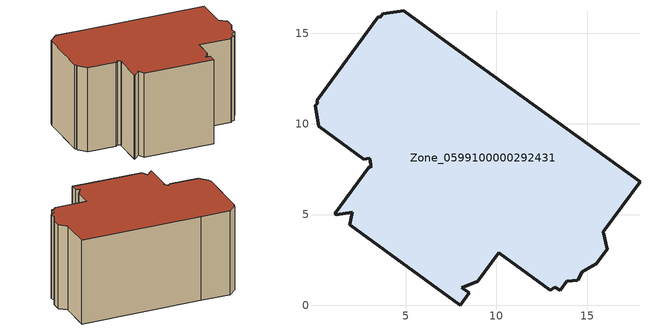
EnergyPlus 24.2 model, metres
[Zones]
Zone_0599100000292431
 floor ground (C_G): 1.08,5.04 2.99,7.65 3.07,7.58 3.06,7.74 3.02,8.12 2.69,8.04 0.2,9.87 0.02,10.99 0.14,11.15 0.08,11.27 3.5,15.9 3.58,15.88 3.72,16.06 4.88,16.24 7.46,14.35 17.91,6.81 15.89,4.06 16.1,3.1 15.5,2.29 14.72,1.84 14.48,1.37 13.87,1.32 13.51,0.83 13.22,0.99 12.95,0.84 10.12,2.9 8.96,1.31 8.09,0.98 8.5,0.68 8.01,0 1.92,4.43 2.06,5.14 1.17,4.98 z0
 wall outside (C_F): 7.46,14.35 4.88,16.24 3.72,16.06 3.58,15.88 3.5,15.9 0.08,11.27 0.14,11.15 0.02,10.99 0.2,9.87 2.69,8.04 3.02,8.12 3.06,7.74 3.07,7.58 2.99,7.65 1.08,5.04 1.17,4.98 2.06,5.14 1.92,4.43 8.01,0 8.5,0.68 8.09,0.98 8.96,1.31 10.12,2.9 12.95,0.84 13.22,0.99 13.51,0.83 13.87,1.32 14.48,1.37 14.72,1.84 15.5,2.29 16.1,3.1 15.89,4.06 17.91,6.81 7.46,14.35 z0:9.24
 roof outside (C_R): 2.99,7.65 1.08,5.04 1.17,4.98 2.06,5.14 1.92,4.43 8.01,0 8.5,0.68 8.09,0.98 8.96,1.31 10.12,2.9 12.95,0.84 13.22,0.99 13.51,0.83 13.87,1.32 14.48,1.37 14.72,1.84 15.5,2.29 16.1,3.1 15.89,4.06 17.91,6.81 7.46,14.35 4.88,16.24 3.72,16.06 3.58,15.88 3.5,15.9 0.08,11.27 0.14,11.15 0.02,10.99 0.2,9.87 2.69,8.04 3.02,8.12 3.06,7.74 3.07,7.58 z9.24
[BUILDING]
Pand.0599100000292431: North Axis=0; Terrain=City; Loads Convergence Tolerance Value=0.04; Temperature Convergence Tolerance Value=0.4; Solar Distribution=FullExterior; Maximum Number of Warmup Days=25; Minimum Number of Warmup Days=1
[Site:Location]
Rotterdam.The.Hague.AP_ZH_NLD Design_Conditions: Latitude=51.96; Longitude=4.45; Time Zone=1; Elevation=-4.5
[SITE:GROUNDTEMPERATURE:BUILDINGSURFACE]
18, 18, 18, 18, 18, 18, 18, 18, 18, 18, 18, 18
[MATERIAL] Thermal Absorptance=0.9; Solar Absorptance=0.7; Visible Absorptance=0.7
Name | Roughness | Thickness | Conductivity | Density | Specific Heat
G.D.1965 | MediumSmooth | 0.15 | 1 | 540 | 1210
F.D.1965 | Rough | 0.3 | 0.857143 | 1920 | 840
R.D.1965 | MediumRough | 0.2 | 0.08 | 1500 | 1000
[CONSTRUCTION]
C_G: G.D.1965
C_F: F.D.1965
C_R: R.D.1965
[ZONE]
Zone_0599100000292431: Type=1; Multiplier=1; Ceiling Height=Autocalculate; Volume=Autocalculate; Floor Area=autocalculate; Part of Total Floor Area=Yes
[ZONEINFILTRATION:DESIGNFLOWRATE]
Infil_Zone_0599100000292431: Zone or ZoneList or Space or SpaceList=Zone_0599100000292431; Schedule=AlwaysOn; Design Flow Rate Calculation Method=Flow/Area; Flow Rate per Floor Area=0.0042; Constant Term Coefficient=1; Temperature Term Coefficient=0; Velocity Term Coefficient=0; Velocity Squared Term Coefficient=0
[HVACTEMPLATE:ZONE:IDEALLOADSAIRSYSTEM]
Zone_0599100000292431: Maximum Heating Supply Air Temperature=50; Minimum Cooling Supply Air Temperature=13; Maximum Heating Supply Air Humidity Ratio=0.0156; Minimum Cooling Supply Air Humidity Ratio=0.0077; Heating Limit=NoLimit; Cooling Limit=NoLimit; Dehumidification Control Type=ConstantSensibleHeatRatio; Cooling Sensible Heat Ratio=0.7; Dehumidification Setpoint=60; Humidification Control Type=None; Humidification Setpoint=30; Outdoor Air Method=None; Outdoor Air Flow Rate per Person=0.00944; Outdoor Air Flow Rate per Zone Floor Area=0; Outdoor Air Flow Rate per Zone=0; Demand Controlled Ventilation Type=None; Outdoor Air Economizer Type=NoEconomizer; Heat Recovery Type=None; Sensible Heat Recovery Effectiveness=0.7; Latent Heat Recovery Effectiveness=0.65
[ZONECONTROL:THERMOSTAT]
ThermostatControl_Zone_0599100000292431: Zone or ZoneList=Zone_0599100000292431; Control Type Schedule=DualSetpointControlType; Control 1=Thermostat_Zone_0599100000292431; Temperature Difference Between Cutout And Setpoint=0
[THERMOSTATSETPOINT:DUALSETPOINT]
Thermostat_Zone_0599100000292431: Heating Setpoint Temperature Schedule=HeatingSetpoint_Zone_0599100000292431; Cooling Setpoint Temperature Schedule=CoolingSetpoint_Zone_0599100000292431
[SCHEDULE:COMPACT]
HeatingSetpoint_Zone_0599100000292431: Through: 12/31, For: AllDays, Until: 24:00, 21
CoolingSetpoint_Zone_0599100000292431: Through: 12/31, For: AllDays, Until: 24:00, 24
DualSetpointControlType: Through: 12/31, For: AllDays, Until: 24:00, 4
AlwaysOn: Through: 12/31, For: AllDays, Until: 24:00, 1
